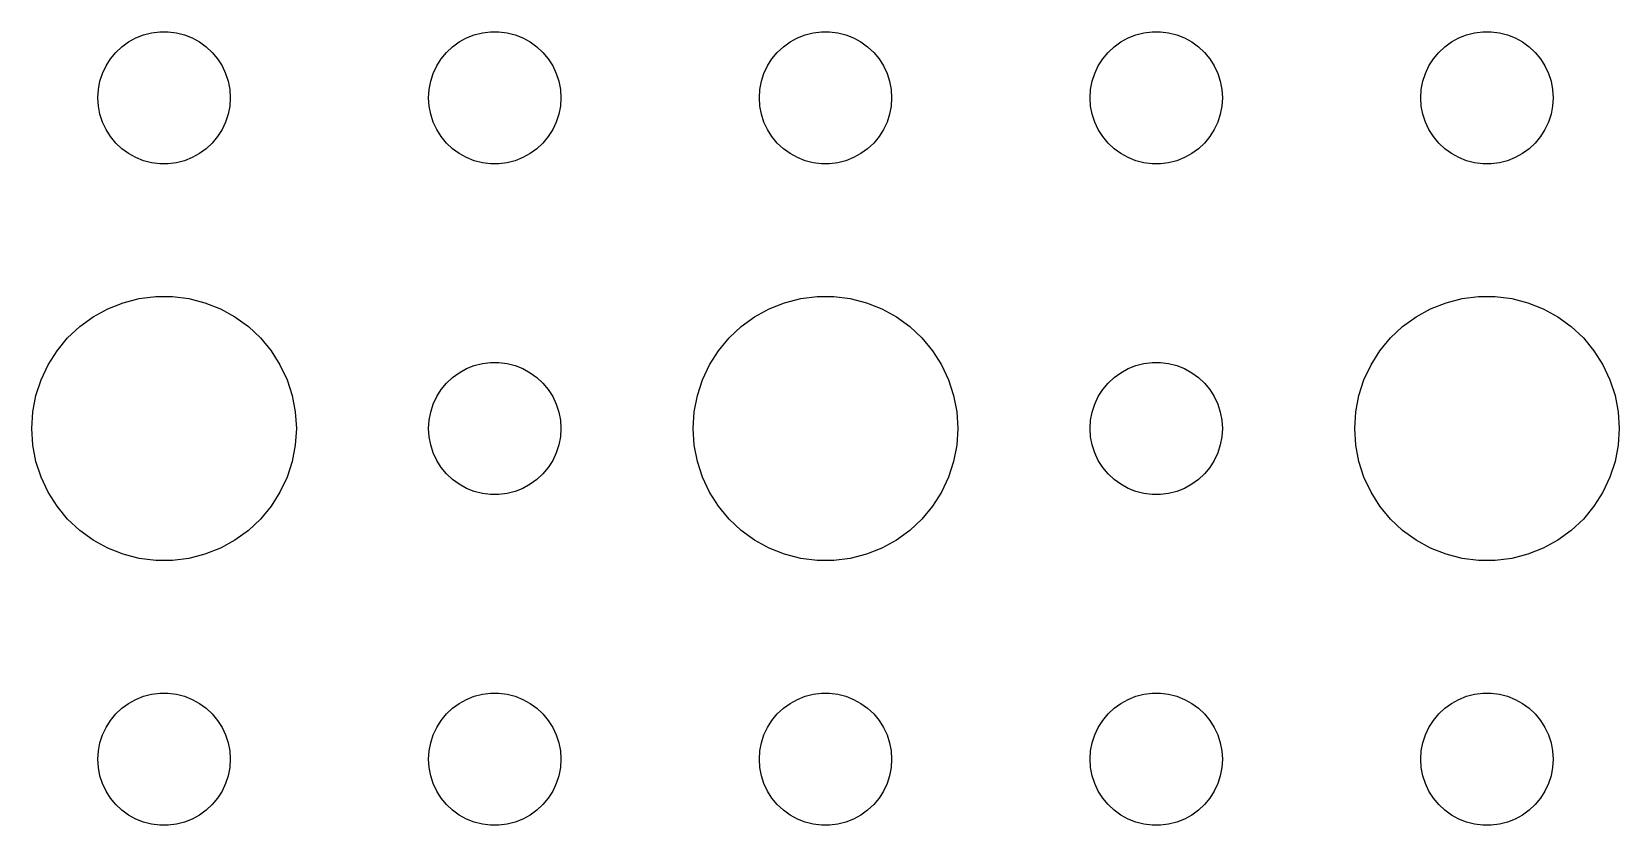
# Model space of a CAD drawing. Header units: metres. Extents: x -134 to 134, y 518 to 1078.
# Drawn here: x -70.5 to -34.5, y 774 to 792 of the extents above; entities that cross this region are included whole.
import ezdxf

# ---------------------------------------------------------------- set-up
doc = ezdxf.new("R2010")
doc.units = ezdxf.units.M

msp = doc.modelspace()

# ---------------------------------------------------------------- linework, layer by layer
for p, q in [((-68.5934, 791.527), (-68.4561, 791.656)), ((-68.4561, 791.656), (-68.3037, 791.766)), ((-68.3037, 791.766), (-68.1387, 791.857)), ((-68.1387, 791.857), (-67.9635, 791.927)), ((-67.9635, 791.927), (-67.7811, 791.973)), ((-67.7811, 791.973), (-67.5942, 791.997)), ((-67.5942, 791.997), (-67.4058, 791.997)), ((-67.4058, 791.997), (-67.2189, 791.973)), ((-67.2189, 791.973), (-67.0365, 791.927)), ((-67.0365, 791.927), (-66.8613, 791.857)), ((-66.8613, 791.857), (-66.6963, 791.766)), ((-66.6963, 791.766), (-66.5439, 791.656)), ((-66.5439, 791.656), (-66.4065, 791.527)), ((-61.0934, 791.527), (-60.9561, 791.656)), ((-60.9561, 791.656), (-60.8037, 791.766)), ((-60.8037, 791.766), (-60.6387, 791.857)), ((-60.6387, 791.857), (-60.4635, 791.927)), ((-60.4635, 791.927), (-60.2811, 791.973)), ((-60.2811, 791.973), (-60.0942, 791.997)), ((-60.0942, 791.997), (-59.9058, 791.997)), ((-59.9058, 791.997), (-59.7189, 791.973)), ((-59.7189, 791.973), (-59.5365, 791.927)), ((-59.5365, 791.927), (-59.3613, 791.857)), ((-59.3613, 791.857), (-59.1963, 791.766)), ((-59.1963, 791.766), (-59.0439, 791.656)), ((-59.0439, 791.656), (-58.9065, 791.527)), ((-53.5934, 791.527), (-53.4561, 791.656)), ((-53.4561, 791.656), (-53.3037, 791.766)), ((-53.3037, 791.766), (-53.1387, 791.857)), ((-53.1387, 791.857), (-52.9635, 791.927)), ((-52.9635, 791.927), (-52.7811, 791.973)), ((-52.7811, 791.973), (-52.5942, 791.997)), ((-52.5942, 791.997), (-52.4058, 791.997)), ((-52.4058, 791.997), (-52.2189, 791.973)), ((-52.2189, 791.973), (-52.0365, 791.927)), ((-52.0365, 791.927), (-51.8613, 791.857)), ((-51.8613, 791.857), (-51.6963, 791.766)), ((-51.6963, 791.766), (-51.5439, 791.656)), ((-51.5439, 791.656), (-51.4065, 791.527)), ((-46.0934, 791.527), (-45.9561, 791.656)), ((-45.9561, 791.656), (-45.8037, 791.766)), ((-45.8037, 791.766), (-45.6387, 791.857)), ((-45.6387, 791.857), (-45.4635, 791.927)), ((-45.4635, 791.927), (-45.2811, 791.973)), ((-45.2811, 791.973), (-45.0942, 791.997)), ((-45.0942, 791.997), (-44.9058, 791.997)), ((-44.9058, 791.997), (-44.7189, 791.973)), ((-44.7189, 791.973), (-44.5365, 791.927)), ((-44.5365, 791.927), (-44.3613, 791.857)), ((-44.3613, 791.857), (-44.1963, 791.766)), ((-44.1963, 791.766), (-44.0439, 791.656)), ((-44.0439, 791.656), (-43.9065, 791.527)), ((-38.5934, 791.527), (-38.4561, 791.656)), ((-38.4561, 791.656), (-38.3037, 791.766)), ((-38.3037, 791.766), (-38.1387, 791.857)), ((-38.1387, 791.857), (-37.9635, 791.927)), ((-37.9635, 791.927), (-37.7811, 791.973)), ((-37.7811, 791.973), (-37.5942, 791.997)), ((-37.5942, 791.997), (-37.4058, 791.997)), ((-37.4058, 791.997), (-37.2189, 791.973)), ((-37.2189, 791.973), (-37.0365, 791.927)), ((-37.0365, 791.927), (-36.8613, 791.857)), ((-36.8613, 791.857), (-36.6963, 791.766)), ((-36.6963, 791.766), (-36.5439, 791.656)), ((-36.5439, 791.656), (-36.4065, 791.527)), ((-68.8145, 791.223), (-68.7135, 791.382)), ((-68.7135, 791.382), (-68.5934, 791.527)), ((-66.4065, 791.527), (-66.2865, 791.382)), ((-66.2865, 791.382), (-66.1855, 791.223)), ((-61.3145, 791.223), (-61.2135, 791.382)), ((-61.2135, 791.382), (-61.0934, 791.527)), ((-58.9065, 791.527), (-58.7865, 791.382)), ((-58.7865, 791.382), (-58.6855, 791.223)), ((-53.8145, 791.223), (-53.7135, 791.382)), ((-53.7135, 791.382), (-53.5934, 791.527)), ((-51.4065, 791.527), (-51.2865, 791.382)), ((-51.2865, 791.382), (-51.1855, 791.223)), ((-46.3145, 791.223), (-46.2135, 791.382)), ((-46.2135, 791.382), (-46.0934, 791.527)), ((-43.9065, 791.527), (-43.7865, 791.382)), ((-43.7865, 791.382), (-43.6855, 791.223)), ((-38.8145, 791.223), (-38.7135, 791.382)), ((-38.7135, 791.382), (-38.5934, 791.527)), ((-36.4065, 791.527), (-36.2865, 791.382)), ((-36.2865, 791.382), (-36.1855, 791.223)), ((-68.9529, 790.873), (-68.8947, 791.052)), ((-68.8947, 791.052), (-68.8145, 791.223)), ((-66.1855, 791.223), (-66.1053, 791.052)), ((-66.1053, 791.052), (-66.0471, 790.873)), ((-61.4529, 790.873), (-61.3947, 791.052)), ((-61.3947, 791.052), (-61.3145, 791.223)), ((-58.6855, 791.223), (-58.6053, 791.052)), ((-58.6053, 791.052), (-58.5471, 790.873)), ((-53.9529, 790.873), (-53.8947, 791.052)), ((-53.8947, 791.052), (-53.8145, 791.223)), ((-51.1855, 791.223), (-51.1053, 791.052)), ((-51.1053, 791.052), (-51.0471, 790.873)), ((-46.4529, 790.873), (-46.3947, 791.052)), ((-46.3947, 791.052), (-46.3145, 791.223)), ((-43.6855, 791.223), (-43.6053, 791.052)), ((-43.6053, 791.052), (-43.5471, 790.873)), ((-38.9529, 790.873), (-38.8947, 791.052)), ((-38.8947, 791.052), (-38.8145, 791.223)), ((-36.1855, 791.223), (-36.1053, 791.052)), ((-36.1053, 791.052), (-36.0471, 790.873)), ((-69, 790.5), (-68.9882, 790.688)), ((-68.9882, 790.688), (-68.9529, 790.873)), ((-66.0471, 790.873), (-66.0118, 790.688)), ((-66.0118, 790.688), (-66, 790.5)), ((-61.5, 790.5), (-61.4882, 790.688)), ((-61.4882, 790.688), (-61.4529, 790.873)), ((-58.5471, 790.873), (-58.5118, 790.688)), ((-58.5118, 790.688), (-58.5, 790.5)), ((-54, 790.5), (-53.9882, 790.688)), ((-53.9882, 790.688), (-53.9529, 790.873)), ((-51.0471, 790.873), (-51.0118, 790.688)), ((-51.0118, 790.688), (-51, 790.5)), ((-46.5, 790.5), (-46.4882, 790.688)), ((-46.4882, 790.688), (-46.4529, 790.873)), ((-43.5471, 790.873), (-43.5118, 790.688)), ((-43.5118, 790.688), (-43.5, 790.5)), ((-39, 790.5), (-38.9882, 790.688)), ((-38.9882, 790.688), (-38.9529, 790.873)), ((-36.0471, 790.873), (-36.0118, 790.688)), ((-36.0118, 790.688), (-36, 790.5)), ((-68.9882, 790.312), (-69, 790.5)), ((-68.9529, 790.127), (-68.9882, 790.312)), ((-66.0118, 790.312), (-66.0471, 790.127)), ((-66, 790.5), (-66.0118, 790.312)), ((-61.4882, 790.312), (-61.5, 790.5)), ((-61.4529, 790.127), (-61.4882, 790.312)), ((-58.5118, 790.312), (-58.5471, 790.127)), ((-58.5, 790.5), (-58.5118, 790.312)), ((-53.9882, 790.312), (-54, 790.5)), ((-53.9529, 790.127), (-53.9882, 790.312)), ((-51.0118, 790.312), (-51.0471, 790.127)), ((-51, 790.5), (-51.0118, 790.312)), ((-46.4882, 790.312), (-46.5, 790.5)), ((-46.4529, 790.127), (-46.4882, 790.312)), ((-43.5118, 790.312), (-43.5471, 790.127)), ((-43.5, 790.5), (-43.5118, 790.312)), ((-38.9882, 790.312), (-39, 790.5)), ((-38.9529, 790.127), (-38.9882, 790.312)), ((-36.0118, 790.312), (-36.0471, 790.127)), ((-36, 790.5), (-36.0118, 790.312)), ((-68.8947, 789.948), (-68.9529, 790.127)), ((-68.8145, 789.777), (-68.8947, 789.948)), ((-66.1053, 789.948), (-66.1855, 789.777)), ((-66.0471, 790.127), (-66.1053, 789.948)), ((-61.3947, 789.948), (-61.4529, 790.127)), ((-61.3145, 789.777), (-61.3947, 789.948)), ((-58.6053, 789.948), (-58.6855, 789.777)), ((-58.5471, 790.127), (-58.6053, 789.948)), ((-53.8947, 789.948), (-53.9529, 790.127)), ((-53.8145, 789.777), (-53.8947, 789.948)), ((-51.1053, 789.948), (-51.1855, 789.777)), ((-51.0471, 790.127), (-51.1053, 789.948)), ((-46.3947, 789.948), (-46.4529, 790.127)), ((-46.3145, 789.777), (-46.3947, 789.948)), ((-43.6053, 789.948), (-43.6855, 789.777)), ((-43.5471, 790.127), (-43.6053, 789.948)), ((-38.8947, 789.948), (-38.9529, 790.127)), ((-38.8145, 789.777), (-38.8947, 789.948)), ((-36.1053, 789.948), (-36.1855, 789.777)), ((-36.0471, 790.127), (-36.1053, 789.948)), ((-68.7135, 789.618), (-68.8145, 789.777)), ((-68.5934, 789.473), (-68.7135, 789.618)), ((-66.2865, 789.618), (-66.4065, 789.473)), ((-66.1855, 789.777), (-66.2865, 789.618)), ((-61.2135, 789.618), (-61.3145, 789.777)), ((-61.0934, 789.473), (-61.2135, 789.618)), ((-58.7865, 789.618), (-58.9065, 789.473)), ((-58.6855, 789.777), (-58.7865, 789.618)), ((-53.7135, 789.618), (-53.8145, 789.777)), ((-53.5934, 789.473), (-53.7135, 789.618)), ((-51.2865, 789.618), (-51.4065, 789.473)), ((-51.1855, 789.777), (-51.2865, 789.618)), ((-46.2135, 789.618), (-46.3145, 789.777)), ((-46.0934, 789.473), (-46.2135, 789.618)), ((-43.7865, 789.618), (-43.9065, 789.473)), ((-43.6855, 789.777), (-43.7865, 789.618)), ((-38.7135, 789.618), (-38.8145, 789.777)), ((-38.5934, 789.473), (-38.7135, 789.618)), ((-36.2865, 789.618), (-36.4065, 789.473)), ((-36.1855, 789.777), (-36.2865, 789.618)), ((-68.4561, 789.344), (-68.5934, 789.473)), ((-68.3037, 789.234), (-68.4561, 789.344)), ((-68.1387, 789.143), (-68.3037, 789.234)), ((-67.9635, 789.073), (-68.1387, 789.143)), ((-66.8613, 789.143), (-67.0365, 789.073)), ((-66.6963, 789.234), (-66.8613, 789.143)), ((-66.5439, 789.344), (-66.6963, 789.234)), ((-66.4065, 789.473), (-66.5439, 789.344)), ((-60.9561, 789.344), (-61.0934, 789.473)), ((-60.8037, 789.234), (-60.9561, 789.344)), ((-60.6387, 789.143), (-60.8037, 789.234)), ((-60.4635, 789.073), (-60.6387, 789.143)), ((-59.3613, 789.143), (-59.5365, 789.073)), ((-59.1963, 789.234), (-59.3613, 789.143)), ((-59.0439, 789.344), (-59.1963, 789.234)), ((-58.9065, 789.473), (-59.0439, 789.344)), ((-53.4561, 789.344), (-53.5934, 789.473)), ((-53.3037, 789.234), (-53.4561, 789.344)), ((-53.1387, 789.143), (-53.3037, 789.234)), ((-52.9635, 789.073), (-53.1387, 789.143)), ((-51.8613, 789.143), (-52.0365, 789.073)), ((-51.6963, 789.234), (-51.8613, 789.143)), ((-51.5439, 789.344), (-51.6963, 789.234)), ((-51.4065, 789.473), (-51.5439, 789.344)), ((-45.9561, 789.344), (-46.0934, 789.473)), ((-45.8037, 789.234), (-45.9561, 789.344)), ((-45.6387, 789.143), (-45.8037, 789.234)), ((-45.4635, 789.073), (-45.6387, 789.143)), ((-44.3613, 789.143), (-44.5365, 789.073)), ((-44.1963, 789.234), (-44.3613, 789.143)), ((-44.0439, 789.344), (-44.1963, 789.234)), ((-43.9065, 789.473), (-44.0439, 789.344)), ((-38.4561, 789.344), (-38.5934, 789.473)), ((-38.3037, 789.234), (-38.4561, 789.344)), ((-38.1387, 789.143), (-38.3037, 789.234)), ((-37.9635, 789.073), (-38.1387, 789.143)), ((-36.8613, 789.143), (-37.0365, 789.073)), ((-36.6963, 789.234), (-36.8613, 789.143)), ((-36.5439, 789.344), (-36.6963, 789.234)), ((-36.4065, 789.473), (-36.5439, 789.344)), ((-67.7811, 789.027), (-67.9635, 789.073)), ((-67.5942, 789.003), (-67.7811, 789.027)), ((-67.4058, 789.003), (-67.5942, 789.003)), ((-67.2189, 789.027), (-67.4058, 789.003)), ((-67.0365, 789.073), (-67.2189, 789.027)), ((-60.2811, 789.027), (-60.4635, 789.073)), ((-60.0942, 789.003), (-60.2811, 789.027)), ((-59.9058, 789.003), (-60.0942, 789.003)), ((-59.7189, 789.027), (-59.9058, 789.003)), ((-59.5365, 789.073), (-59.7189, 789.027)), ((-52.7811, 789.027), (-52.9635, 789.073)), ((-52.5942, 789.003), (-52.7811, 789.027)), ((-52.4058, 789.003), (-52.5942, 789.003)), ((-52.2189, 789.027), (-52.4058, 789.003)), ((-52.0365, 789.073), (-52.2189, 789.027)), ((-45.2811, 789.027), (-45.4635, 789.073)), ((-45.0942, 789.003), (-45.2811, 789.027)), ((-44.9058, 789.003), (-45.0942, 789.003)), ((-44.7189, 789.027), (-44.9058, 789.003)), ((-44.5365, 789.073), (-44.7189, 789.027)), ((-37.7811, 789.027), (-37.9635, 789.073)), ((-37.5942, 789.003), (-37.7811, 789.027)), ((-37.4058, 789.003), (-37.5942, 789.003)), ((-37.2189, 789.027), (-37.4058, 789.003)), ((-37.0365, 789.073), (-37.2189, 789.027)), ((-68.427, 785.853), (-68.0621, 785.947)), ((-68.0621, 785.947), (-67.6884, 785.994)), ((-67.6884, 785.994), (-67.3116, 785.994)), ((-67.3116, 785.994), (-66.9379, 785.947)), ((-66.9379, 785.947), (-66.573, 785.853)), ((-53.427, 785.853), (-53.0621, 785.947)), ((-53.0621, 785.947), (-52.6884, 785.994)), ((-52.6884, 785.994), (-52.3116, 785.994)), ((-52.3116, 785.994), (-51.9379, 785.947)), ((-51.9379, 785.947), (-51.5729, 785.853)), ((-38.427, 785.853), (-38.0621, 785.947)), ((-38.0621, 785.947), (-37.6884, 785.994)), ((-37.6884, 785.994), (-37.3116, 785.994)), ((-37.3116, 785.994), (-36.9379, 785.947)), ((-36.9379, 785.947), (-36.5729, 785.853)), ((-69.4123, 785.312), (-69.1075, 785.533)), ((-69.1075, 785.533), (-68.7773, 785.714)), ((-68.7773, 785.714), (-68.427, 785.853)), ((-66.573, 785.853), (-66.2227, 785.714)), ((-66.2227, 785.714), (-65.8925, 785.533)), ((-65.8925, 785.533), (-65.5877, 785.312)), ((-54.4123, 785.312), (-54.1075, 785.533)), ((-54.1075, 785.533), (-53.7773, 785.714)), ((-53.7773, 785.714), (-53.427, 785.853)), ((-51.5729, 785.853), (-51.2227, 785.714)), ((-51.2227, 785.714), (-50.8925, 785.533)), ((-50.8925, 785.533), (-50.5877, 785.312)), ((-39.4123, 785.312), (-39.1075, 785.533)), ((-39.1075, 785.533), (-38.7773, 785.714)), ((-38.7773, 785.714), (-38.427, 785.853)), ((-36.5729, 785.853), (-36.2227, 785.714)), ((-36.2227, 785.714), (-35.8925, 785.533)), ((-35.8925, 785.533), (-35.5877, 785.312)), ((-69.6869, 785.054), (-69.4123, 785.312)), ((-65.5877, 785.312), (-65.3131, 785.054)), ((-54.6869, 785.054), (-54.4123, 785.312)), ((-50.5877, 785.312), (-50.3131, 785.054)), ((-39.6869, 785.054), (-39.4123, 785.312)), ((-35.5877, 785.312), (-35.3131, 785.054)), ((-69.927, 784.763), (-69.6869, 785.054)), ((-65.3131, 785.054), (-65.073, 784.763)), ((-54.927, 784.763), (-54.6869, 785.054)), ((-50.3131, 785.054), (-50.0729, 784.763)), ((-39.927, 784.763), (-39.6869, 785.054)), ((-35.3131, 785.054), (-35.0729, 784.763)), ((-70.2893, 784.104), (-70.1289, 784.445)), ((-70.1289, 784.445), (-69.927, 784.763)), ((-65.073, 784.763), (-64.8711, 784.445)), ((-64.8711, 784.445), (-64.7107, 784.104)), ((-60.4635, 784.427), (-60.2811, 784.473)), ((-60.2811, 784.473), (-60.0942, 784.497)), ((-60.0942, 784.497), (-59.9058, 784.497)), ((-59.9058, 784.497), (-59.7189, 784.473)), ((-59.7189, 784.473), (-59.5365, 784.427)), ((-55.2893, 784.104), (-55.1289, 784.445)), ((-55.1289, 784.445), (-54.927, 784.763)), ((-50.0729, 784.763), (-49.8711, 784.445)), ((-49.8711, 784.445), (-49.7107, 784.104)), ((-45.4635, 784.427), (-45.2811, 784.473)), ((-45.2811, 784.473), (-45.0942, 784.497)), ((-45.0942, 784.497), (-44.9058, 784.497)), ((-44.9058, 784.497), (-44.7189, 784.473)), ((-44.7189, 784.473), (-44.5365, 784.427)), ((-40.2893, 784.104), (-40.1289, 784.445)), ((-40.1289, 784.445), (-39.927, 784.763)), ((-35.0729, 784.763), (-34.8711, 784.445)), ((-34.8711, 784.445), (-34.7107, 784.104)), ((-70.4057, 783.746), (-70.2893, 784.104)), ((-64.7107, 784.104), (-64.5943, 783.746)), ((-61.0934, 784.027), (-60.9561, 784.156)), ((-60.9561, 784.156), (-60.8037, 784.266)), ((-60.8037, 784.266), (-60.6387, 784.357)), ((-60.6387, 784.357), (-60.4635, 784.427)), ((-59.5365, 784.427), (-59.3613, 784.357)), ((-59.3613, 784.357), (-59.1963, 784.266)), ((-59.1963, 784.266), (-59.0439, 784.156)), ((-59.0439, 784.156), (-58.9065, 784.027)), ((-55.4057, 783.746), (-55.2893, 784.104)), ((-49.7107, 784.104), (-49.5942, 783.746)), ((-46.0934, 784.027), (-45.9561, 784.156)), ((-45.9561, 784.156), (-45.8037, 784.266)), ((-45.8037, 784.266), (-45.6387, 784.357)), ((-45.6387, 784.357), (-45.4635, 784.427)), ((-44.5365, 784.427), (-44.3613, 784.357)), ((-44.3613, 784.357), (-44.1963, 784.266)), ((-44.1963, 784.266), (-44.0439, 784.156)), ((-44.0439, 784.156), (-43.9065, 784.027)), ((-40.4057, 783.746), (-40.2893, 784.104)), ((-34.7107, 784.104), (-34.5942, 783.746)), ((-70.4763, 783.376), (-70.4057, 783.746)), ((-64.5943, 783.746), (-64.5237, 783.376)), ((-61.3947, 783.552), (-61.3145, 783.723)), ((-61.3145, 783.723), (-61.2135, 783.882)), ((-61.2135, 783.882), (-61.0934, 784.027)), ((-58.9065, 784.027), (-58.7865, 783.882)), ((-58.7865, 783.882), (-58.6855, 783.723)), ((-58.6855, 783.723), (-58.6053, 783.552)), ((-55.4763, 783.376), (-55.4057, 783.746)), ((-49.5942, 783.746), (-49.5237, 783.376)), ((-46.3947, 783.552), (-46.3145, 783.723)), ((-46.3145, 783.723), (-46.2135, 783.882)), ((-46.2135, 783.882), (-46.0934, 784.027)), ((-43.9065, 784.027), (-43.7865, 783.882)), ((-43.7865, 783.882), (-43.6855, 783.723)), ((-43.6855, 783.723), (-43.6053, 783.552)), ((-40.4763, 783.376), (-40.4057, 783.746)), ((-34.5942, 783.746), (-34.5237, 783.376)), ((-70.5, 783), (-70.4763, 783.376)), ((-64.5237, 783.376), (-64.5, 783)), ((-61.4882, 783.188), (-61.4529, 783.373)), ((-61.4529, 783.373), (-61.3947, 783.552)), ((-58.6053, 783.552), (-58.5471, 783.373)), ((-58.5471, 783.373), (-58.5118, 783.188)), ((-55.5, 783), (-55.4763, 783.376)), ((-49.5237, 783.376), (-49.5, 783)), ((-46.4882, 783.188), (-46.4529, 783.373)), ((-46.4529, 783.373), (-46.3947, 783.552)), ((-43.6053, 783.552), (-43.5471, 783.373)), ((-43.5471, 783.373), (-43.5118, 783.188)), ((-40.5, 783), (-40.4763, 783.376)), ((-34.5237, 783.376), (-34.5, 783)), ((-70.4763, 782.624), (-70.5, 783)), ((-64.5, 783), (-64.5237, 782.624)), ((-61.5, 783), (-61.4882, 783.188)), ((-61.4882, 782.812), (-61.5, 783)), ((-58.5118, 783.188), (-58.5, 783)), ((-58.5, 783), (-58.5118, 782.812)), ((-55.4763, 782.624), (-55.5, 783)), ((-49.5, 783), (-49.5237, 782.624)), ((-46.5, 783), (-46.4882, 783.188)), ((-46.4882, 782.812), (-46.5, 783)), ((-43.5118, 783.188), (-43.5, 783)), ((-43.5, 783), (-43.5118, 782.812)), ((-40.4763, 782.624), (-40.5, 783)), ((-34.5, 783), (-34.5237, 782.624)), ((-61.4529, 782.627), (-61.4882, 782.812)), ((-58.5118, 782.812), (-58.5471, 782.627)), ((-46.4529, 782.627), (-46.4882, 782.812)), ((-43.5118, 782.812), (-43.5471, 782.627)), ((-70.4057, 782.254), (-70.4763, 782.624)), ((-64.5237, 782.624), (-64.5943, 782.254)), ((-61.3947, 782.448), (-61.4529, 782.627)), ((-61.3145, 782.277), (-61.3947, 782.448)), ((-58.6053, 782.448), (-58.6855, 782.277)), ((-58.5471, 782.627), (-58.6053, 782.448)), ((-55.4057, 782.254), (-55.4763, 782.624)), ((-49.5237, 782.624), (-49.5942, 782.254)), ((-46.3947, 782.448), (-46.4529, 782.627)), ((-46.3145, 782.277), (-46.3947, 782.448)), ((-43.6053, 782.448), (-43.6855, 782.277)), ((-43.5471, 782.627), (-43.6053, 782.448)), ((-40.4057, 782.254), (-40.4763, 782.624)), ((-34.5237, 782.624), (-34.5942, 782.254)), ((-70.2893, 781.896), (-70.4057, 782.254)), ((-64.5943, 782.254), (-64.7107, 781.896)), ((-61.2135, 782.118), (-61.3145, 782.277)), ((-61.0934, 781.973), (-61.2135, 782.118)), ((-60.9561, 781.844), (-61.0934, 781.973)), ((-58.9065, 781.973), (-59.0439, 781.844)), ((-58.7865, 782.118), (-58.9065, 781.973)), ((-58.6855, 782.277), (-58.7865, 782.118)), ((-55.2893, 781.896), (-55.4057, 782.254)), ((-49.5942, 782.254), (-49.7107, 781.896)), ((-46.2135, 782.118), (-46.3145, 782.277)), ((-46.0934, 781.973), (-46.2135, 782.118)), ((-45.9561, 781.844), (-46.0934, 781.973)), ((-43.9065, 781.973), (-44.0439, 781.844)), ((-43.7865, 782.118), (-43.9065, 781.973)), ((-43.6855, 782.277), (-43.7865, 782.118)), ((-40.2893, 781.896), (-40.4057, 782.254)), ((-34.5942, 782.254), (-34.7107, 781.896)), ((-70.1289, 781.555), (-70.2893, 781.896)), ((-64.7107, 781.896), (-64.8711, 781.555)), ((-60.8037, 781.734), (-60.9561, 781.844)), ((-60.6387, 781.643), (-60.8037, 781.734)), ((-60.4635, 781.573), (-60.6387, 781.643)), ((-60.2811, 781.527), (-60.4635, 781.573)), ((-59.5365, 781.573), (-59.7189, 781.527)), ((-59.3613, 781.643), (-59.5365, 781.573)), ((-59.1963, 781.734), (-59.3613, 781.643)), ((-59.0439, 781.844), (-59.1963, 781.734)), ((-55.1289, 781.555), (-55.2893, 781.896)), ((-49.7107, 781.896), (-49.8711, 781.555)), ((-45.8037, 781.734), (-45.9561, 781.844)), ((-45.6387, 781.643), (-45.8037, 781.734)), ((-45.4635, 781.573), (-45.6387, 781.643)), ((-45.2811, 781.527), (-45.4635, 781.573)), ((-44.5365, 781.573), (-44.7189, 781.527)), ((-44.3613, 781.643), (-44.5365, 781.573)), ((-44.1963, 781.734), (-44.3613, 781.643)), ((-44.0439, 781.844), (-44.1963, 781.734)), ((-40.1289, 781.555), (-40.2893, 781.896)), ((-34.7107, 781.896), (-34.8711, 781.555)), ((-69.927, 781.237), (-70.1289, 781.555)), ((-69.6869, 780.946), (-69.927, 781.237)), ((-65.073, 781.237), (-65.3131, 780.946)), ((-64.8711, 781.555), (-65.073, 781.237)), ((-60.0942, 781.503), (-60.2811, 781.527)), ((-59.9058, 781.503), (-60.0942, 781.503)), ((-59.7189, 781.527), (-59.9058, 781.503)), ((-54.927, 781.237), (-55.1289, 781.555)), ((-54.6869, 780.946), (-54.927, 781.237)), ((-50.0729, 781.237), (-50.3131, 780.946)), ((-49.8711, 781.555), (-50.0729, 781.237)), ((-45.0942, 781.503), (-45.2811, 781.527)), ((-44.9058, 781.503), (-45.0942, 781.503)), ((-44.7189, 781.527), (-44.9058, 781.503)), ((-39.927, 781.237), (-40.1289, 781.555)), ((-39.6869, 780.946), (-39.927, 781.237)), ((-35.0729, 781.237), (-35.3131, 780.946)), ((-34.8711, 781.555), (-35.0729, 781.237)), ((-69.4123, 780.688), (-69.6869, 780.946)), ((-65.3131, 780.946), (-65.5877, 780.688)), ((-54.4123, 780.688), (-54.6869, 780.946)), ((-50.3131, 780.946), (-50.5877, 780.688)), ((-39.4123, 780.688), (-39.6869, 780.946)), ((-35.3131, 780.946), (-35.5877, 780.688)), ((-69.1075, 780.467), (-69.4123, 780.688)), ((-65.5877, 780.688), (-65.8925, 780.467)), ((-54.1075, 780.467), (-54.4123, 780.688)), ((-50.5877, 780.688), (-50.8925, 780.467)), ((-39.1075, 780.467), (-39.4123, 780.688)), ((-35.5877, 780.688), (-35.8925, 780.467)), ((-68.7773, 780.286), (-69.1075, 780.467)), ((-68.427, 780.147), (-68.7773, 780.286)), ((-68.0621, 780.053), (-68.427, 780.147)), ((-66.573, 780.147), (-66.9379, 780.053)), ((-66.2227, 780.286), (-66.573, 780.147)), ((-65.8925, 780.467), (-66.2227, 780.286)), ((-53.7773, 780.286), (-54.1075, 780.467)), ((-53.427, 780.147), (-53.7773, 780.286)), ((-53.0621, 780.053), (-53.427, 780.147)), ((-51.5729, 780.147), (-51.9379, 780.053)), ((-51.2227, 780.286), (-51.5729, 780.147)), ((-50.8925, 780.467), (-51.2227, 780.286)), ((-38.7773, 780.286), (-39.1075, 780.467)), ((-38.427, 780.147), (-38.7773, 780.286)), ((-38.0621, 780.053), (-38.427, 780.147)), ((-36.5729, 780.147), (-36.9379, 780.053)), ((-36.2227, 780.286), (-36.5729, 780.147)), ((-35.8925, 780.467), (-36.2227, 780.286)), ((-67.6884, 780.006), (-68.0621, 780.053)), ((-67.3116, 780.006), (-67.6884, 780.006)), ((-66.9379, 780.053), (-67.3116, 780.006)), ((-52.6884, 780.006), (-53.0621, 780.053)), ((-52.3116, 780.006), (-52.6884, 780.006)), ((-51.9379, 780.053), (-52.3116, 780.006)), ((-37.6884, 780.006), (-38.0621, 780.053)), ((-37.3116, 780.006), (-37.6884, 780.006)), ((-36.9379, 780.053), (-37.3116, 780.006)), ((-68.1387, 776.857), (-67.9635, 776.927)), ((-67.9635, 776.927), (-67.7811, 776.973)), ((-67.7811, 776.973), (-67.5942, 776.997)), ((-67.5942, 776.997), (-67.4058, 776.997)), ((-67.4058, 776.997), (-67.2189, 776.973)), ((-67.2189, 776.973), (-67.0365, 776.927)), ((-67.0365, 776.927), (-66.8613, 776.857)), ((-60.6387, 776.857), (-60.4635, 776.927)), ((-60.4635, 776.927), (-60.2811, 776.973)), ((-60.2811, 776.973), (-60.0942, 776.997)), ((-60.0942, 776.997), (-59.9058, 776.997)), ((-59.9058, 776.997), (-59.7189, 776.973)), ((-59.7189, 776.973), (-59.5365, 776.927)), ((-59.5365, 776.927), (-59.3613, 776.857)), ((-53.1387, 776.857), (-52.9635, 776.927)), ((-52.9635, 776.927), (-52.7811, 776.973)), ((-52.7811, 776.973), (-52.5942, 776.997)), ((-52.5942, 776.997), (-52.4058, 776.997)), ((-52.4058, 776.997), (-52.2189, 776.973)), ((-52.2189, 776.973), (-52.0365, 776.927)), ((-52.0365, 776.927), (-51.8613, 776.857)), ((-45.6387, 776.857), (-45.4635, 776.927)), ((-45.4635, 776.927), (-45.2811, 776.973)), ((-45.2811, 776.973), (-45.0942, 776.997)), ((-45.0942, 776.997), (-44.9058, 776.997)), ((-44.9058, 776.997), (-44.7189, 776.973)), ((-44.7189, 776.973), (-44.5365, 776.927)), ((-44.5365, 776.927), (-44.3613, 776.857)), ((-38.1387, 776.857), (-37.9635, 776.927)), ((-37.9635, 776.927), (-37.7811, 776.973)), ((-37.7811, 776.973), (-37.5942, 776.997)), ((-37.5942, 776.997), (-37.4058, 776.997)), ((-37.4058, 776.997), (-37.2189, 776.973)), ((-37.2189, 776.973), (-37.0365, 776.927)), ((-37.0365, 776.927), (-36.8613, 776.857)), ((-68.7135, 776.382), (-68.5934, 776.527)), ((-68.5934, 776.527), (-68.4561, 776.656)), ((-68.4561, 776.656), (-68.3037, 776.766)), ((-68.3037, 776.766), (-68.1387, 776.857)), ((-66.8613, 776.857), (-66.6963, 776.766)), ((-66.6963, 776.766), (-66.5439, 776.656)), ((-66.5439, 776.656), (-66.4065, 776.527)), ((-66.4065, 776.527), (-66.2865, 776.382)), ((-61.2135, 776.382), (-61.0934, 776.527)), ((-61.0934, 776.527), (-60.9561, 776.656)), ((-60.9561, 776.656), (-60.8037, 776.766)), ((-60.8037, 776.766), (-60.6387, 776.857)), ((-59.3613, 776.857), (-59.1963, 776.766)), ((-59.1963, 776.766), (-59.0439, 776.656)), ((-59.0439, 776.656), (-58.9065, 776.527)), ((-58.9065, 776.527), (-58.7865, 776.382)), ((-53.7135, 776.382), (-53.5934, 776.527)), ((-53.5934, 776.527), (-53.4561, 776.656)), ((-53.4561, 776.656), (-53.3037, 776.766)), ((-53.3037, 776.766), (-53.1387, 776.857)), ((-51.8613, 776.857), (-51.6963, 776.766)), ((-51.6963, 776.766), (-51.5439, 776.656)), ((-51.5439, 776.656), (-51.4065, 776.527)), ((-51.4065, 776.527), (-51.2865, 776.382)), ((-46.2135, 776.382), (-46.0934, 776.527)), ((-46.0934, 776.527), (-45.9561, 776.656)), ((-45.9561, 776.656), (-45.8037, 776.766)), ((-45.8037, 776.766), (-45.6387, 776.857)), ((-44.3613, 776.857), (-44.1963, 776.766)), ((-44.1963, 776.766), (-44.0439, 776.656)), ((-44.0439, 776.656), (-43.9065, 776.527)), ((-43.9065, 776.527), (-43.7865, 776.382)), ((-38.7135, 776.382), (-38.5934, 776.527)), ((-38.5934, 776.527), (-38.4561, 776.656)), ((-38.4561, 776.656), (-38.3037, 776.766)), ((-38.3037, 776.766), (-38.1387, 776.857)), ((-36.8613, 776.857), (-36.6963, 776.766)), ((-36.6963, 776.766), (-36.5439, 776.656)), ((-36.5439, 776.656), (-36.4065, 776.527)), ((-36.4065, 776.527), (-36.2865, 776.382)), ((-68.8947, 776.052), (-68.8145, 776.223)), ((-68.8145, 776.223), (-68.7135, 776.382)), ((-66.2865, 776.382), (-66.1855, 776.223)), ((-66.1855, 776.223), (-66.1053, 776.052)), ((-61.3947, 776.052), (-61.3145, 776.223)), ((-61.3145, 776.223), (-61.2135, 776.382)), ((-58.7865, 776.382), (-58.6855, 776.223)), ((-58.6855, 776.223), (-58.6053, 776.052)), ((-53.8947, 776.052), (-53.8145, 776.223)), ((-53.8145, 776.223), (-53.7135, 776.382)), ((-51.2865, 776.382), (-51.1855, 776.223)), ((-51.1855, 776.223), (-51.1053, 776.052)), ((-46.3947, 776.052), (-46.3145, 776.223)), ((-46.3145, 776.223), (-46.2135, 776.382)), ((-43.7865, 776.382), (-43.6855, 776.223)), ((-43.6855, 776.223), (-43.6053, 776.052)), ((-38.8947, 776.052), (-38.8145, 776.223)), ((-38.8145, 776.223), (-38.7135, 776.382)), ((-36.2865, 776.382), (-36.1855, 776.223)), ((-36.1855, 776.223), (-36.1053, 776.052)), ((-68.9882, 775.688), (-68.9529, 775.873)), ((-68.9529, 775.873), (-68.8947, 776.052)), ((-66.1053, 776.052), (-66.0471, 775.873)), ((-66.0471, 775.873), (-66.0118, 775.688)), ((-61.4882, 775.688), (-61.4529, 775.873)), ((-61.4529, 775.873), (-61.3947, 776.052)), ((-58.6053, 776.052), (-58.5471, 775.873)), ((-58.5471, 775.873), (-58.5118, 775.688)), ((-53.9882, 775.688), (-53.9529, 775.873)), ((-53.9529, 775.873), (-53.8947, 776.052)), ((-51.1053, 776.052), (-51.0471, 775.873)), ((-51.0471, 775.873), (-51.0118, 775.688)), ((-46.4882, 775.688), (-46.4529, 775.873)), ((-46.4529, 775.873), (-46.3947, 776.052)), ((-43.6053, 776.052), (-43.5471, 775.873)), ((-43.5471, 775.873), (-43.5118, 775.688)), ((-38.9882, 775.688), (-38.9529, 775.873)), ((-38.9529, 775.873), (-38.8947, 776.052)), ((-36.1053, 776.052), (-36.0471, 775.873)), ((-36.0471, 775.873), (-36.0118, 775.688)), ((-69, 775.5), (-68.9882, 775.688)), ((-68.9882, 775.312), (-69, 775.5)), ((-66.0118, 775.688), (-66, 775.5)), ((-66, 775.5), (-66.0118, 775.312)), ((-61.5, 775.5), (-61.4882, 775.688)), ((-61.4882, 775.312), (-61.5, 775.5)), ((-58.5118, 775.688), (-58.5, 775.5)), ((-58.5, 775.5), (-58.5118, 775.312)), ((-54, 775.5), (-53.9882, 775.688)), ((-53.9882, 775.312), (-54, 775.5)), ((-51.0118, 775.688), (-51, 775.5)), ((-51, 775.5), (-51.0118, 775.312)), ((-46.5, 775.5), (-46.4882, 775.688)), ((-46.4882, 775.312), (-46.5, 775.5)), ((-43.5118, 775.688), (-43.5, 775.5)), ((-43.5, 775.5), (-43.5118, 775.312)), ((-39, 775.5), (-38.9882, 775.688)), ((-38.9882, 775.312), (-39, 775.5)), ((-36.0118, 775.688), (-36, 775.5)), ((-36, 775.5), (-36.0118, 775.312)), ((-68.9529, 775.127), (-68.9882, 775.312)), ((-68.8947, 774.948), (-68.9529, 775.127)), ((-66.0471, 775.127), (-66.1053, 774.948)), ((-66.0118, 775.312), (-66.0471, 775.127)), ((-61.4529, 775.127), (-61.4882, 775.312)), ((-61.3947, 774.948), (-61.4529, 775.127)), ((-58.5471, 775.127), (-58.6053, 774.948)), ((-58.5118, 775.312), (-58.5471, 775.127)), ((-53.9529, 775.127), (-53.9882, 775.312)), ((-53.8947, 774.948), (-53.9529, 775.127)), ((-51.0471, 775.127), (-51.1053, 774.948)), ((-51.0118, 775.312), (-51.0471, 775.127)), ((-46.4529, 775.127), (-46.4882, 775.312)), ((-46.3947, 774.948), (-46.4529, 775.127)), ((-43.5471, 775.127), (-43.6053, 774.948)), ((-43.5118, 775.312), (-43.5471, 775.127)), ((-38.9529, 775.127), (-38.9882, 775.312)), ((-38.8947, 774.948), (-38.9529, 775.127)), ((-36.0471, 775.127), (-36.1053, 774.948)), ((-36.0118, 775.312), (-36.0471, 775.127)), ((-68.8145, 774.777), (-68.8947, 774.948)), ((-68.7135, 774.618), (-68.8145, 774.777)), ((-66.1855, 774.777), (-66.2865, 774.618)), ((-66.1053, 774.948), (-66.1855, 774.777)), ((-61.3145, 774.777), (-61.3947, 774.948)), ((-61.2135, 774.618), (-61.3145, 774.777)), ((-58.6855, 774.777), (-58.7865, 774.618)), ((-58.6053, 774.948), (-58.6855, 774.777)), ((-53.8145, 774.777), (-53.8947, 774.948)), ((-53.7135, 774.618), (-53.8145, 774.777)), ((-51.1855, 774.777), (-51.2865, 774.618)), ((-51.1053, 774.948), (-51.1855, 774.777)), ((-46.3145, 774.777), (-46.3947, 774.948)), ((-46.2135, 774.618), (-46.3145, 774.777)), ((-43.6855, 774.777), (-43.7865, 774.618)), ((-43.6053, 774.948), (-43.6855, 774.777)), ((-38.8145, 774.777), (-38.8947, 774.948)), ((-38.7135, 774.618), (-38.8145, 774.777)), ((-36.1855, 774.777), (-36.2865, 774.618)), ((-36.1053, 774.948), (-36.1855, 774.777)), ((-68.5934, 774.473), (-68.7135, 774.618)), ((-68.4561, 774.344), (-68.5934, 774.473)), ((-66.4065, 774.473), (-66.5439, 774.344)), ((-66.2865, 774.618), (-66.4065, 774.473)), ((-61.0934, 774.473), (-61.2135, 774.618)), ((-60.9561, 774.344), (-61.0934, 774.473)), ((-58.9065, 774.473), (-59.0439, 774.344)), ((-58.7865, 774.618), (-58.9065, 774.473)), ((-53.5934, 774.473), (-53.7135, 774.618)), ((-53.4561, 774.344), (-53.5934, 774.473)), ((-51.4065, 774.473), (-51.5439, 774.344)), ((-51.2865, 774.618), (-51.4065, 774.473)), ((-46.0934, 774.473), (-46.2135, 774.618)), ((-45.9561, 774.344), (-46.0934, 774.473)), ((-43.9065, 774.473), (-44.0439, 774.344)), ((-43.7865, 774.618), (-43.9065, 774.473)), ((-38.5934, 774.473), (-38.7135, 774.618)), ((-38.4561, 774.344), (-38.5934, 774.473)), ((-36.4065, 774.473), (-36.5439, 774.344)), ((-36.2865, 774.618), (-36.4065, 774.473)), ((-68.3037, 774.234), (-68.4561, 774.344)), ((-68.1387, 774.143), (-68.3037, 774.234)), ((-67.9635, 774.073), (-68.1387, 774.143)), ((-67.7811, 774.027), (-67.9635, 774.073)), ((-67.5942, 774.003), (-67.7811, 774.027)), ((-67.4058, 774.003), (-67.5942, 774.003)), ((-67.2189, 774.027), (-67.4058, 774.003)), ((-67.0365, 774.073), (-67.2189, 774.027)), ((-66.8613, 774.143), (-67.0365, 774.073)), ((-66.6963, 774.234), (-66.8613, 774.143)), ((-66.5439, 774.344), (-66.6963, 774.234)), ((-60.8037, 774.234), (-60.9561, 774.344)), ((-60.6387, 774.143), (-60.8037, 774.234)), ((-60.4635, 774.073), (-60.6387, 774.143)), ((-60.2811, 774.027), (-60.4635, 774.073)), ((-60.0942, 774.003), (-60.2811, 774.027)), ((-59.9058, 774.003), (-60.0942, 774.003)), ((-59.7189, 774.027), (-59.9058, 774.003)), ((-59.5365, 774.073), (-59.7189, 774.027)), ((-59.3613, 774.143), (-59.5365, 774.073)), ((-59.1963, 774.234), (-59.3613, 774.143)), ((-59.0439, 774.344), (-59.1963, 774.234)), ((-53.3037, 774.234), (-53.4561, 774.344)), ((-53.1387, 774.143), (-53.3037, 774.234)), ((-52.9635, 774.073), (-53.1387, 774.143)), ((-52.7811, 774.027), (-52.9635, 774.073)), ((-52.5942, 774.003), (-52.7811, 774.027)), ((-52.4058, 774.003), (-52.5942, 774.003)), ((-52.2189, 774.027), (-52.4058, 774.003)), ((-52.0365, 774.073), (-52.2189, 774.027)), ((-51.8613, 774.143), (-52.0365, 774.073)), ((-51.6963, 774.234), (-51.8613, 774.143)), ((-51.5439, 774.344), (-51.6963, 774.234)), ((-45.8037, 774.234), (-45.9561, 774.344)), ((-45.6387, 774.143), (-45.8037, 774.234)), ((-45.4635, 774.073), (-45.6387, 774.143)), ((-45.2811, 774.027), (-45.4635, 774.073)), ((-45.0942, 774.003), (-45.2811, 774.027)), ((-44.9058, 774.003), (-45.0942, 774.003)), ((-44.7189, 774.027), (-44.9058, 774.003)), ((-44.5365, 774.073), (-44.7189, 774.027)), ((-44.3613, 774.143), (-44.5365, 774.073)), ((-44.1963, 774.234), (-44.3613, 774.143)), ((-44.0439, 774.344), (-44.1963, 774.234)), ((-38.3037, 774.234), (-38.4561, 774.344)), ((-38.1387, 774.143), (-38.3037, 774.234)), ((-37.9635, 774.073), (-38.1387, 774.143)), ((-37.7811, 774.027), (-37.9635, 774.073)), ((-37.5942, 774.003), (-37.7811, 774.027)), ((-37.4058, 774.003), (-37.5942, 774.003)), ((-37.2189, 774.027), (-37.4058, 774.003)), ((-37.0365, 774.073), (-37.2189, 774.027)), ((-36.8613, 774.143), (-37.0365, 774.073)), ((-36.6963, 774.234), (-36.8613, 774.143)), ((-36.5439, 774.344), (-36.6963, 774.234))]:
    msp.add_line(p, q)

doc.saveas('drawing.dxf')
